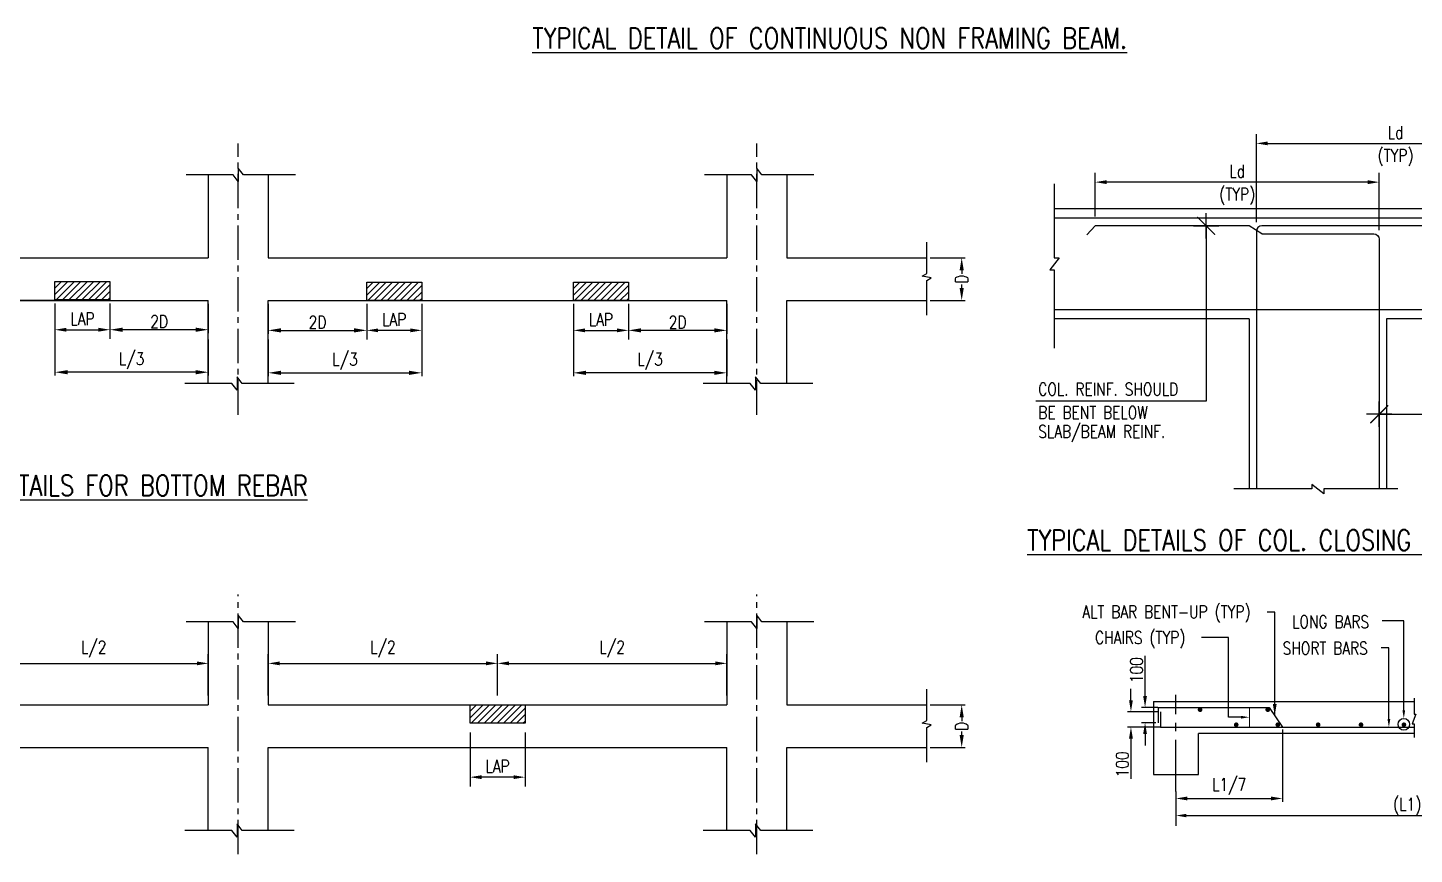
# Model space of a CAD drawing. Extents: x -69352 to 1013721, y -547461 to -186867.
# Drawn here: x 534876 to 565119, y -313401 to -295379 of the extents above; entities that cross this region are included whole.
import ezdxf
from ezdxf.enums import TextEntityAlignment as Align

# ---------------------------------------------------------------- set-up
doc = ezdxf.new("R2010")
doc.units = 0
doc.header["$LTSCALE"] = 500
doc.header["$MEASUREMENT"] = 0
doc.header["$PDMODE"] = 35
doc.header["$PDSIZE"] = -15
doc.linetypes.add('CENTER2', pattern=[1.125, 0.75, -0.125, 0.125, -0.125])
doc.layers.get('DEFPOINTS').update_dxf_attribs({"color": 4})
for name, color, linetype in [('BEAM', 4, 'Continuous'), ('BRAKE LINE', 8, 'Continuous'), ('CENTERLINE', 8, 'CENTER2'), ('col & circal', 8, 'CENTER2'), ('CUTOUT2', 9, 'Continuous'), ('DIM', 5, 'Continuous'), ('dimention', 7, 'Continuous'), ('hat', 8, 'Continuous'), ('other', 5, 'Continuous'), ('S-CONCRET LINE', 4, 'Continuous'), ('S-DIM-1', 5, 'Continuous'), ('S-REINFORCEMENT', 6, 'Continuous'), ('S-TEXT-1 @ 1', 4, 'Continuous'), ('S-TITLE', 6, 'Continuous'), ('TXT', 4, 'Continuous')]:
    doc.layers.add(name, color=color, linetype=linetype)
doc.layers.add('LINE', color=253, linetype='Continuous', lineweight=18)
doc.styles.add('ROMANS', font='simplex.shx', dxfattribs={"width": 0.8, "height": 275})
doc.dimstyles.new('Copy of INT2TIMES', dxfattribs={"dimtxt": 300, "dimasz": 275, "dimexe": 75, "dimexo": 75, "dimgap": 40, "dimtad": 1, "dimdec": 0, "dimlfac": 0.5, "dimrnd": 5, "dimzin": 0, "dimdsep": 46, "dimtxsty": 'ROMANS', "dimcen": -1, "dimclrd": 5, "dimclre": 5, "dimclrt": 4, "dimadec": 0, "dimazin": 0, "dimtfac": 1, "dimtdec": 0, "dimtix": 1, "dimtofl": 0, "dimtmove": 2, "dimatfit": 3, "dimfxl": 0, "dimtolj": 1, "dimtzin": 0, "dimarcsym": 0})
doc.dimstyles.new('Copy(2) of Standard', dxfattribs={"dimtxt": 300, "dimasz": 250, "dimexe": 75, "dimexo": 50, "dimgap": 50, "dimtad": 1, "dimdec": 0, "dimrnd": 5, "dimzin": 0, "dimdsep": 46, "dimtxsty": 'ROMANS', "dimcen": 0, "dimclrd": 5, "dimclre": 5, "dimclrt": 4, "dimadec": 0, "dimazin": 0, "dimtfac": 1, "dimtdec": 0, "dimtofl": 0, "dimtmove": 0, "dimatfit": 3, "dimfxl": 0, "dimtolj": 1, "dimtzin": 0, "dimarcsym": 0})
doc.dimstyles.new('dim100', dxfattribs={"dimtxt": 250, "dimasz": 250, "dimexe": 200, "dimexo": 200, "dimgap": 100, "dimtad": 1, "dimdec": 0, "dimzin": 0, "dimdsep": 46, "dimtxsty": 'ROMANS', "dimcen": 0, "dimclrd": 5, "dimclre": 5, "dimclrt": 4, "dimadec": 0, "dimazin": 0, "dimtfac": 1, "dimtdec": 0, "dimtix": 1, "dimtofl": 0, "dimtmove": 2, "dimatfit": 3, "dimfxl": 0, "dimtolj": 1, "dimtzin": 0, "dimlwd": -1, "dimlwe": -1, "dimarcsym": 0})
doc.dimstyles.new('dim25', dxfattribs={"dimtxt": 250, "dimasz": 250, "dimexe": 200, "dimexo": 200, "dimgap": 100, "dimtad": 1, "dimdec": 0, "dimlfac": 0.25, "dimzin": 0, "dimdsep": 46, "dimtxsty": 'ROMANS', "dimcen": 0, "dimclrd": 5, "dimclre": 5, "dimclrt": 4, "dimadec": 0, "dimazin": 0, "dimtfac": 1, "dimtdec": 0, "dimtix": 1, "dimtofl": 0, "dimtmove": 2, "dimatfit": 3, "dimfxl": 0, "dimtolj": 1, "dimtzin": 0, "dimlwd": -1, "dimlwe": -1, "dimarcsym": 0})
doc.dimstyles.new('INT$7', dxfattribs={"dimtxt": 9, "dimasz": 8, "dimexe": 8, "dimexo": 3, "dimgap": 2, "dimtad": 1, "dimdec": 0, "dimzin": 0, "dimdsep": 46, "dimtxsty": 'ROMANS', "dimblk": 'DIMTICK', "dimcen": -0.25, "dimclrd": 5, "dimclre": 5, "dimclrt": 4, "dimadec": 0, "dimazin": 0, "dimtfac": 1, "dimtdec": 0, "dimtix": 1, "dimtofl": 0, "dimtmove": 2, "dimatfit": 3, "dimldrblk": 'DIMTICK', "dimfxl": 0, "dimtolj": 1, "dimtzin": 0, "dimarcsym": 0})

# ---------------------------------------------------------------- blocks, each defined once
blk = doc.blocks.new('DIMTICK')
for p, q in [((-1, 0), (1, 0)), ((0, 1), (0, -1))]:
    blk.add_line(p, q)
at = {"color": 2, "const_width": 0.1}
blk.add_lwpolyline([(0.7071067811865461, 0.7071067811865461), (-0.7071067811865479, -0.7071067811865461)], dxfattribs=at)
blk = doc.blocks.new('*D121')
at = {"layer": 'DEFPOINTS', "color": 0, "ltscale": 2}
for p in [(554483.2909680677, -300393.7176071489), (555246.9577370647, -300393.7176071489), (554483.2909680677, -301327.353748085)]:
    blk.add_point(p, dxfattribs=at)
at = {"layer": 'DIM', "color": 5, "lineweight": -2, "ltscale": 2}
for p, q in [((554558.2909680677, -300393.7176071489), (555321.9577370647, -300393.7176071489)), ((555246.9577370647, -300668.7176071489), (555246.9577370647, -300747.2023442879)), ((555246.9577370647, -301052.353748085), (555246.9577370647, -300973.8690109545)), ((554558.2909680677, -301327.353748085), (555321.9577370647, -301327.353748085))]:
    blk.add_line(p, q, dxfattribs=at)
at = {"layer": 'DIM', "color": 5, "ltscale": 2}
for points in [[(555201.1244037313, -300668.7176071489), (555292.7910703981, -300668.7176071489), (555246.9577370647, -300393.7176071489)], [(555201.1244037313, -301052.353748085), (555292.7910703981, -301052.353748085), (555246.9577370647, -301327.353748085)]]:
    blk.add_solid(points, dxfattribs=at)
at = {"layer": 'DIM', "color": 4, "ltscale": 2, "insert": (555246.9577370647, -300860.5356776211), "char_height": 275, "attachment_point": 5, "rotation": 90, "style": 'ROMANS'}
blk.add_mtext('\\A1;{D}', dxfattribs=at)
blk = doc.blocks.new('*D122')
at = {"layer": 'DEFPOINTS', "color": 0, "ltscale": 2}
for p in [(547977.6823263399, -301327.353748085), (550123.3005910737, -301327.353748085), (547977.6823263399, -301977.318804116)]:
    blk.add_point(p, dxfattribs=at)
at = {"layer": 'DIM', "color": 5, "lineweight": -2, "ltscale": 2}
for p, q in [((547977.6823263399, -301402.353748085), (547977.6823263399, -302052.318804116)), ((550123.3005910737, -301402.353748085), (550123.3005910737, -302052.318804116)), ((549848.3005910737, -301977.318804116), (548252.6823263399, -301977.318804116))]:
    blk.add_line(p, q, dxfattribs=at)
at = {"layer": 'DIM', "color": 5, "ltscale": 2}
for points in [[(548252.6823263399, -301931.4854707827), (548252.6823263399, -302023.1521374493), (547977.6823263399, -301977.318804116)], [(549848.3005910737, -301931.4854707827), (549848.3005910737, -302023.1521374493), (550123.3005910737, -301977.318804116)]]:
    blk.add_solid(points, dxfattribs=at)
at = {"layer": 'DIM', "color": 4, "ltscale": 2, "insert": (549050.4914587068, -301799.818804116), "char_height": 275, "attachment_point": 5, "style": 'ROMANS'}
blk.add_mtext('\\A1;{2D}', dxfattribs=at)
blk = doc.blocks.new('*D123')
at = {"layer": 'DEFPOINTS', "color": 0}
for p in [(546777.682326338, -301327.353748085), (547977.6823263399, -301327.353748085), (547977.6823263399, -301977.318804116)]:
    blk.add_point(p, dxfattribs=at)
at = {"layer": 'S-DIM-1', "color": 5}
for p, q in [((546777.682326338, -301527.353748085), (546777.682326338, -302177.318804116)), ((547977.6823263399, -301527.353748085), (547977.6823263399, -302177.318804116)), ((547027.682326338, -301977.318804116), (547727.6823263399, -301977.318804116))]:
    blk.add_line(p, q, dxfattribs=at)
for points in [[(547027.682326338, -301935.6521374493), (547027.682326338, -302018.9854707827), (546777.682326338, -301977.318804116)], [(547727.6823263399, -301935.6521374493), (547727.6823263399, -302018.9854707827), (547977.6823263399, -301977.318804116)]]:
    blk.add_solid(points, dxfattribs=at)
at = {"layer": 'S-DIM-1', "color": 4, "insert": (547377.682326339, -301739.818804116), "char_height": 275, "attachment_point": 5, "style": 'ROMANS'}
blk.add_mtext('\\A1;LAP', dxfattribs=at)
blk = doc.blocks.new('*D124')
at = {"layer": 'DEFPOINTS', "color": 0, "ltscale": 2}
for p in [(546777.682326338, -301327.353748085), (550123.3005910737, -302101.9731651272), (546777.682326338, -302903.4488712642)]:
    blk.add_point(p, dxfattribs=at)
at = {"layer": 'DIM', "color": 5, "lineweight": -2, "ltscale": 2}
for p, q in [((546777.682326338, -301402.353748085), (546777.682326338, -302978.4488712642)), ((550123.3005910737, -302176.9731651272), (550123.3005910737, -302978.4488712642)), ((549848.3005910737, -302903.4488712642), (547052.682326338, -302903.4488712642))]:
    blk.add_line(p, q, dxfattribs=at)
at = {"layer": 'DIM', "color": 5, "ltscale": 2}
for points in [[(547052.682326338, -302857.6155379309), (547052.682326338, -302949.2822045975), (546777.682326338, -302903.4488712642)], [(549848.3005910737, -302857.6155379309), (549848.3005910737, -302949.2822045975), (550123.3005910737, -302903.4488712642)]]:
    blk.add_solid(points, dxfattribs=at)
at = {"layer": 'DIM', "color": 4, "ltscale": 2, "insert": (548450.4914587059, -302653.9250617404), "char_height": 275, "attachment_point": 5, "style": 'ROMANS'}
blk.add_mtext('\\A1;L/3', dxfattribs=at)
blk = doc.blocks.new('*D125')
at = {"layer": 'DEFPOINTS', "color": 0, "ltscale": 2}
for p in [(536668.9188558103, -301313.8004590776), (538814.5371205441, -301324.1862392353), (536668.9188558103, -301963.7655151087)]:
    blk.add_point(p, dxfattribs=at)
at = {"layer": 'DIM', "color": 5, "lineweight": -2, "ltscale": 2}
for p, q in [((536668.9188558103, -301388.8004590776), (536668.9188558103, -302038.7655151087)), ((538814.5371205441, -301399.1862392353), (538814.5371205441, -302038.7655151087)), ((538539.5371205441, -301963.7655151087), (536943.9188558103, -301963.7655151087))]:
    blk.add_line(p, q, dxfattribs=at)
at = {"layer": 'DIM', "color": 5, "ltscale": 2}
for points in [[(536943.9188558103, -301917.9321817753), (536943.9188558103, -302009.598848442), (536668.9188558103, -301963.7655151087)], [(538539.5371205441, -301917.9321817753), (538539.5371205441, -302009.598848442), (538814.5371205441, -301963.7655151087)]]:
    blk.add_solid(points, dxfattribs=at)
at = {"layer": 'DIM', "color": 4, "ltscale": 2, "insert": (537741.7279881772, -301786.2655151087), "char_height": 275, "attachment_point": 5, "style": 'ROMANS'}
blk.add_mtext('\\A1;{2D}', dxfattribs=at)
blk = doc.blocks.new('*D126')
at = {"layer": 'DEFPOINTS', "color": 0}
for p in [(535468.9188558094, -301313.8004590776), (536668.9188558103, -301313.8004590776), (536668.9188558103, -301963.7655151087)]:
    blk.add_point(p, dxfattribs=at)
at = {"layer": 'S-DIM-1', "color": 5}
for p, q in [((535468.9188558094, -301513.8004590776), (535468.9188558094, -302163.7655151087)), ((536668.9188558103, -301513.8004590776), (536668.9188558103, -302163.7655151087)), ((535718.9188558094, -301963.7655151087), (536418.9188558103, -301963.7655151087))]:
    blk.add_line(p, q, dxfattribs=at)
for points in [[(535718.9188558094, -301922.098848442), (535718.9188558094, -302005.4321817753), (535468.9188558094, -301963.7655151087)], [(536418.9188558103, -301922.098848442), (536418.9188558103, -302005.4321817753), (536668.9188558103, -301963.7655151087)]]:
    blk.add_solid(points, dxfattribs=at)
at = {"layer": 'S-DIM-1', "color": 4, "insert": (536068.9188558098, -301726.2655151087), "char_height": 275, "attachment_point": 5, "style": 'ROMANS'}
blk.add_mtext('\\A1;LAP', dxfattribs=at)
blk = doc.blocks.new('*D127')
at = {"layer": 'DEFPOINTS', "color": 0, "ltscale": 2}
for p in [(535468.9188558094, -301313.8004590776), (538814.5371205441, -302099.7559089324), (535468.9188558094, -302889.8955822569)]:
    blk.add_point(p, dxfattribs=at)
at = {"layer": 'DIM', "color": 5, "lineweight": -2, "ltscale": 2}
for p, q in [((535468.9188558094, -301388.8004590776), (535468.9188558094, -302964.8955822569)), ((538814.5371205441, -302174.7559089324), (538814.5371205441, -302964.8955822569)), ((538539.5371205441, -302889.8955822569), (535743.9188558094, -302889.8955822569))]:
    blk.add_line(p, q, dxfattribs=at)
at = {"layer": 'DIM', "color": 5, "ltscale": 2}
for points in [[(535743.9188558094, -302844.0622489236), (535743.9188558094, -302935.7289155902), (535468.9188558094, -302889.8955822569)], [(538539.5371205441, -302844.0622489236), (538539.5371205441, -302935.7289155902), (538814.5371205441, -302889.8955822569)]]:
    blk.add_solid(points, dxfattribs=at)
at = {"layer": 'DIM', "color": 4, "ltscale": 2, "insert": (537141.7279881767, -302640.3717727331), "char_height": 275, "attachment_point": 5, "style": 'ROMANS'}
blk.add_mtext('\\A1;L/3', dxfattribs=at)
blk = doc.blocks.new('*D137')
at = {"layer": 'DEFPOINTS', "color": 0, "ltscale": 2}
for p in [(540123.3005910756, -301327.353748085), (542268.9188558075, -301327.353748085), (542268.9188558075, -301977.318804116)]:
    blk.add_point(p, dxfattribs=at)
at = {"layer": 'DIM', "color": 5, "lineweight": -2, "ltscale": 2}
for p, q in [((540123.3005910756, -301402.353748085), (540123.3005910756, -302052.318804116)), ((542268.9188558075, -301402.353748085), (542268.9188558075, -302052.318804116)), ((540398.3005910756, -301977.318804116), (541993.9188558075, -301977.318804116))]:
    blk.add_line(p, q, dxfattribs=at)
at = {"layer": 'DIM', "color": 5, "ltscale": 2}
for points in [[(540398.3005910756, -301931.4854707827), (540398.3005910756, -302023.1521374493), (540123.3005910756, -301977.318804116)], [(541993.9188558075, -301931.4854707827), (541993.9188558075, -302023.1521374493), (542268.9188558075, -301977.318804116)]]:
    blk.add_solid(points, dxfattribs=at)
at = {"layer": 'DIM', "color": 4, "ltscale": 2, "insert": (541196.1097234415, -301799.818804116), "char_height": 275, "attachment_point": 5, "style": 'ROMANS'}
blk.add_mtext('\\A1;{2D}', dxfattribs=at)
blk = doc.blocks.new('*D138')
at = {"layer": 'DEFPOINTS', "color": 0}
for p in [(542268.9188558075, -301327.353748085), (543468.9188558084, -301327.353748085), (542268.9188558075, -301977.318804116)]:
    blk.add_point(p, dxfattribs=at)
at = {"layer": 'S-DIM-1', "color": 5}
for p, q in [((542268.9188558075, -301527.353748085), (542268.9188558075, -302177.318804116)), ((543468.9188558084, -301527.353748085), (543468.9188558084, -302177.318804116)), ((543218.9188558084, -301977.318804116), (542518.9188558075, -301977.318804116))]:
    blk.add_line(p, q, dxfattribs=at)
for points in [[(542518.9188558075, -301935.6521374493), (542518.9188558075, -302018.9854707827), (542268.9188558075, -301977.318804116)], [(543218.9188558084, -301935.6521374493), (543218.9188558084, -302018.9854707827), (543468.9188558084, -301977.318804116)]]:
    blk.add_solid(points, dxfattribs=at)
at = {"layer": 'S-DIM-1', "color": 4, "insert": (542868.918855808, -301739.818804116), "char_height": 275, "attachment_point": 5, "style": 'ROMANS'}
blk.add_mtext('\\A1;LAP', dxfattribs=at)
blk = doc.blocks.new('*D139')
at = {"layer": 'DEFPOINTS', "color": 0, "ltscale": 2}
for p in [(543468.9188558084, -301327.353748085), (540123.3005910756, -302101.9731651273), (543468.9188558084, -302903.4488712642)]:
    blk.add_point(p, dxfattribs=at)
at = {"layer": 'DIM', "color": 5, "lineweight": -2, "ltscale": 2}
for p, q in [((543468.9188558084, -301402.353748085), (543468.9188558084, -302978.4488712642)), ((540123.3005910756, -302176.9731651273), (540123.3005910756, -302978.4488712642)), ((540398.3005910756, -302903.4488712642), (543193.9188558084, -302903.4488712642))]:
    blk.add_line(p, q, dxfattribs=at)
at = {"layer": 'DIM', "color": 5, "ltscale": 2}
for points in [[(540398.3005910756, -302857.6155379309), (540398.3005910756, -302949.2822045975), (540123.3005910756, -302903.4488712642)], [(543193.9188558084, -302857.6155379309), (543193.9188558084, -302949.2822045975), (543468.9188558084, -302903.4488712642)]]:
    blk.add_solid(points, dxfattribs=at)
at = {"layer": 'DIM', "color": 4, "ltscale": 2, "insert": (541796.109723442, -302653.9250617404), "char_height": 275, "attachment_point": 5, "style": 'ROMANS'}
blk.add_mtext('\\A1;L/3', dxfattribs=at)
blk = doc.blocks.new('*D141')
at = {"layer": 'DEFPOINTS', "color": 0, "ltscale": 2}
for p in [(554483.2909680668, -310141.6511705411), (555246.9577370638, -310141.6511705411), (554483.2909680668, -311075.2873114762)]:
    blk.add_point(p, dxfattribs=at)
at = {"layer": 'DIM', "color": 5, "lineweight": -2, "ltscale": 2}
for p, q in [((554558.2909680668, -310141.6511705411), (555321.9577370638, -310141.6511705411)), ((555246.9577370638, -310416.6511705411), (555246.9577370638, -310495.1359076786)), ((555246.9577370638, -310800.2873114762), (555246.9577370638, -310721.8025743453)), ((554558.2909680668, -311075.2873114762), (555321.9577370638, -311075.2873114762))]:
    blk.add_line(p, q, dxfattribs=at)
at = {"layer": 'DIM', "color": 5, "ltscale": 2}
for points in [[(555201.1244037304, -310416.6511705411), (555292.7910703971, -310416.6511705411), (555246.9577370638, -310141.6511705411)], [(555201.1244037304, -310800.2873114762), (555292.7910703971, -310800.2873114762), (555246.9577370638, -311075.2873114762)]]:
    blk.add_solid(points, dxfattribs=at)
at = {"layer": 'DIM', "color": 4, "ltscale": 2, "insert": (555246.9577370647, -310608.4692410119), "char_height": 275, "attachment_point": 5, "rotation": 90, "style": 'ROMANS'}
blk.add_mtext('\\A1;{D}', dxfattribs=at)
blk = doc.blocks.new('*D146')
at = {"layer": 'DEFPOINTS', "color": 0}
for p in [(538814.5371205441, -309238.3729646509), (533814.5371205441, -310141.6511705411), (538814.5371205441, -310141.6511705411)]:
    blk.add_point(p, dxfattribs=at)
at = {"layer": 'S-DIM-1', "color": 5}
for p, q in [((533814.5371205441, -309941.6511705411), (533814.5371205441, -309038.3729646509)), ((538814.5371205441, -309941.6511705411), (538814.5371205441, -309038.3729646509)), ((534064.5371205441, -309238.3729646509), (538564.5371205441, -309238.3729646509))]:
    blk.add_line(p, q, dxfattribs=at)
for points in [[(534064.5371205441, -309196.7062979842), (534064.5371205441, -309280.0396313175), (533814.5371205441, -309238.3729646509)], [(538564.5371205441, -309196.7062979842), (538564.5371205441, -309280.0396313175), (538814.5371205441, -309238.3729646509)]]:
    blk.add_solid(points, dxfattribs=at)
at = {"layer": 'S-DIM-1', "color": 4, "insert": (536314.5371205441, -308928.8491551271), "char_height": 275, "attachment_point": 5, "style": 'ROMANS'}
blk.add_mtext('\\A1;L/2', dxfattribs=at)
blk = doc.blocks.new('*D147')
at = {"layer": 'DEFPOINTS', "color": 0}
for p in [(545123.3005910756, -309238.3729646509), (540123.3005910756, -310141.6511705411), (545123.3005910756, -310141.6511705411)]:
    blk.add_point(p, dxfattribs=at)
at = {"layer": 'S-DIM-1', "color": 5}
for p, q in [((540123.3005910756, -309941.6511705411), (540123.3005910756, -309038.3729646509)), ((545123.3005910756, -309941.6511705411), (545123.3005910756, -309038.3729646509)), ((540373.3005910756, -309238.3729646509), (544873.3005910756, -309238.3729646509))]:
    blk.add_line(p, q, dxfattribs=at)
for points in [[(540373.3005910756, -309196.7062979842), (540373.3005910756, -309280.0396313175), (540123.3005910756, -309238.3729646509)], [(544873.3005910756, -309196.7062979842), (544873.3005910756, -309280.0396313175), (545123.3005910756, -309238.3729646509)]]:
    blk.add_solid(points, dxfattribs=at)
at = {"layer": 'S-DIM-1', "color": 4, "insert": (542623.3005910756, -308928.8491551271), "char_height": 275, "attachment_point": 5, "style": 'ROMANS'}
blk.add_mtext('\\A1;L/2', dxfattribs=at)
blk = doc.blocks.new('*D148')
at = {"layer": 'DEFPOINTS', "color": 0}
for p in [(550123.3005910756, -309238.3729646509), (545123.3005910756, -310141.6511705411), (550123.3005910756, -310141.6511705411)]:
    blk.add_point(p, dxfattribs=at)
at = {"layer": 'S-DIM-1', "color": 5}
for p, q in [((545123.3005910756, -309941.6511705411), (545123.3005910756, -309038.3729646509)), ((550123.3005910756, -309941.6511705411), (550123.3005910756, -309038.3729646509)), ((545373.3005910756, -309238.3729646509), (549873.3005910756, -309238.3729646509))]:
    blk.add_line(p, q, dxfattribs=at)
for points in [[(545373.3005910756, -309196.7062979842), (545373.3005910756, -309280.0396313175), (545123.3005910756, -309238.3729646509)], [(549873.3005910756, -309196.7062979842), (549873.3005910756, -309280.0396313175), (550123.3005910756, -309238.3729646509)]]:
    blk.add_solid(points, dxfattribs=at)
at = {"layer": 'S-DIM-1', "color": 4, "insert": (547623.3005910756, -308928.8491551271), "char_height": 275, "attachment_point": 5, "style": 'ROMANS'}
blk.add_mtext('\\A1;L/2', dxfattribs=at)
blk = doc.blocks.new('*D155')
at = {"layer": 'DEFPOINTS', "color": 0}
for p in [(544523.3005910742, -310542.7616894869), (545723.3005910742, -310542.7616894869), (544523.3005910742, -311720)]:
    blk.add_point(p, dxfattribs=at)
at = {"layer": 'S-DIM-1', "color": 5}
for p, q in [((544523.3005910742, -310742.7616894869), (544523.3005910742, -311920)), ((545723.3005910742, -310742.7616894869), (545723.3005910742, -311920)), ((545473.3005910742, -311720), (544773.3005910742, -311720))]:
    blk.add_line(p, q, dxfattribs=at)
for points in [[(544773.3005910742, -311678.3333333333), (544773.3005910742, -311761.6666666667), (544523.3005910742, -311720)], [(545473.3005910742, -311761.6666666667), (545473.3005910742, -311678.3333333333), (545723.3005910742, -311720)]]:
    blk.add_solid(points, dxfattribs=at)
at = {"layer": 'S-DIM-1', "color": 4, "insert": (545123.3005910742, -311482.5), "char_height": 275, "attachment_point": 5, "style": 'ROMANS'}
blk.add_mtext('\\A1;LAP', dxfattribs=at)
blk = doc.blocks.new('*D158')
at = {"layer": 'DEFPOINTS', "color": 0}
for p in [(558156.8989836535, -298745.6876405771), (558156.8989836535, -299697.6728753331), (564354.5248721967, -299990.250940864)]:
    blk.add_point(p, dxfattribs=at)
at = {"layer": 'DIM', "color": 5}
for p, q in [((558156.8989836535, -299497.6728753331), (558156.8989836535, -298545.6876405771)), ((564104.5248721967, -298745.6876405771), (558406.8989836535, -298745.6876405771)), ((564354.5248721967, -299790.250940864), (564354.5248721967, -298545.6876405771))]:
    blk.add_line(p, q, dxfattribs=at)
for points in [[(558406.8989836535, -298704.0209739104), (558406.8989836535, -298787.3543072438), (558156.8989836535, -298745.6876405771)], [(564104.5248721967, -298787.3543072438), (564104.5248721967, -298704.0209739104), (564354.5248721967, -298745.6876405771)]]:
    blk.add_solid(points, dxfattribs=at)
at = {"layer": 'DIM', "color": 4, "char_height": 275, "attachment_point": 5, "style": 'ROMANS'}
for s, insert in [('\\A1;Ld', (561255.7119279251, -298508.1876405771)), ('(TYP)', (561255.7119279251, -299055.2114501009))]:
    blk.add_mtext(s, dxfattribs=dict(at, insert=insert))
blk = doc.blocks.new('*D159')
at = {"layer": 'DEFPOINTS', "color": 0}
for p in [(567743.6191366062, -297900.1876405771), (567743.6191366062, -299697.6728753331), (561674.5248721967, -299817.6728753331)]:
    blk.add_point(p, dxfattribs=at)
at = {"layer": 'DIM', "color": 5}
for p, q in [((561674.5248721967, -299617.6728753331), (561674.5248721967, -297700.1876405771)), ((567743.6191366062, -299497.6728753331), (567743.6191366062, -297700.1876405771)), ((561924.5248721967, -297900.1876405771), (567493.6191366062, -297900.1876405771))]:
    blk.add_line(p, q, dxfattribs=at)
for points in [[(561924.5248721967, -297858.5209739104), (561924.5248721967, -297941.8543072438), (561674.5248721967, -297900.1876405771)], [(567493.6191366062, -297941.8543072438), (567493.6191366062, -297858.5209739104), (567743.6191366062, -297900.1876405771)]]:
    blk.add_solid(points, dxfattribs=at)
at = {"layer": 'DIM', "color": 4, "char_height": 275, "attachment_point": 5, "style": 'ROMANS'}
for s, insert in [('\\A1;Ld', (564709.0720044015, -297662.6876405771)), ('(TYP)', (564709.0720044015, -298209.7114501009))]:
    blk.add_mtext(s, dxfattribs=dict(at, insert=insert))
blk = doc.blocks.new('*D448')
at = {"layer": 'DEFPOINTS', "color": 0}
for p in [(562245.8404821149, -310628.7158466884), (559918.661872055, -312028.3360959514), (562245.8404821149, -312184.4132481836)]:
    blk.add_point(p, dxfattribs=at)
at = {"layer": 'DIM', "color": 5, "lineweight": -2}
for p, q in [((562245.8404821149, -310678.7158466884), (562245.8404821149, -312259.4132481836)), ((559918.661872055, -312078.3360959514), (559918.661872055, -312259.4132481836)), ((560168.661872055, -312184.4132481836), (561995.8404821149, -312184.4132481836))]:
    blk.add_line(p, q, dxfattribs=at)
at = {"layer": 'DIM', "color": 5}
for points in [[(560168.661872055, -312142.7465815169), (560168.661872055, -312226.0799148503), (559918.661872055, -312184.4132481836)], [(561995.8404821149, -312226.0799148503), (561995.8404821149, -312142.7465815169), (562245.8404821149, -312184.4132481836)]]:
    blk.add_solid(points, dxfattribs=at)
at = {"layer": 'DIM', "color": 4, "insert": (561082.251177085, -311924.8894386598), "char_height": 275, "attachment_point": 5, "style": 'ROMANS'}
blk.add_mtext('\\A1;{L1/7}', dxfattribs=at)
blk = doc.blocks.new('*D450')
at = {"layer": 'DEFPOINTS', "color": 0}
for p in [(559246.6977878964, -310197.3068498582), (559574.0789960535, -310197.3068498582), (559529.0143209655, -310532.1974372868)]:
    blk.add_point(p, dxfattribs=at)
at = {"layer": 'TXT', "color": 5, "linetype": 'ByBlock', "lineweight": -2}
for p, q in [((559246.6977878964, -309947.3068498582), (559246.6977878964, -309073.4973260487)), ((559524.0789960535, -310197.3068498582), (559171.6977878964, -310197.3068498582)), ((559479.0143209655, -310532.1974372868), (559171.6977878964, -310532.1974372868)), ((559246.6977878964, -310782.1974372868), (559246.6977878964, -311032.1974372868))]:
    blk.add_line(p, q, dxfattribs=at)
at = {"layer": 'TXT', "color": 5}
for points in [[(559205.0311212298, -309947.3068498582), (559288.364454563, -309947.3068498582), (559246.6977878964, -310197.3068498582)], [(559288.364454563, -310782.1974372868), (559205.0311212298, -310782.1974372868), (559246.6977878964, -310532.1974372868)]]:
    blk.add_solid(points, dxfattribs=at)
at = {"layer": 'TXT', "color": 4, "insert": (559059.1977878964, -309385.4020879535), "char_height": 275, "attachment_point": 5, "rotation": 90, "style": 'ROMANS'}
blk.add_mtext('\\A1;100', dxfattribs=at)
blk = doc.blocks.new('*D451')
at = {"layer": 'DEFPOINTS', "color": 0}
for p in [(559581.3018633673, -310293.8200978785), (558938.8165797383, -310628.7106853066), (559626.3665384544, -310628.7106853066)]:
    blk.add_point(p, dxfattribs=at)
at = {"layer": 'DIM', "color": 5, "lineweight": -2}
for p, q in [((558938.8165797383, -310043.8200978785), (558938.8165797383, -309793.8200978785)), ((559531.3018633673, -310293.8200978785), (558863.8165797383, -310293.8200978785)), ((559576.3665384544, -310628.7106853066), (558863.8165797383, -310628.7106853066)), ((558938.8165797383, -310878.7106853066), (558938.8165797383, -311752.5202091161))]:
    blk.add_line(p, q, dxfattribs=at)
at = {"layer": 'DIM', "color": 5}
for points in [[(558897.1499130717, -310043.8200978785), (558980.4832464049, -310043.8200978785), (558938.8165797383, -310293.8200978785)], [(558980.4832464049, -310878.7106853066), (558897.1499130717, -310878.7106853066), (558938.8165797383, -310628.7106853066)]]:
    blk.add_solid(points, dxfattribs=at)
at = {"layer": 'DIM', "color": 4, "insert": (558751.3165797383, -311440.6154472114), "char_height": 275, "attachment_point": 5, "rotation": 90, "style": 'ROMANS'}
blk.add_mtext('\\A1;100', dxfattribs=at)

msp = doc.modelspace()

# ---------------------------------------------------------------- hatches: boundary and pattern name
at = {"layer": 'BEAM'}
h = msp.add_hatch(dxfattribs=at)
h.set_pattern_fill('ANSI31', color=253, scale=800, style=0)
h.set_pattern_definition([(45, (-5116287.619563987, 1966219.184631665), (-70.71067811865474, 70.71067811865474), [])])
h.paths.add_polyline_path([(535468.9188558094, -300912.6899401318), (535468.9188558094, -301313.8004590776), (536668.9188558103, -301313.8004590776), (536668.9188558103, -300912.6899401318)])
h = msp.add_hatch(dxfattribs=at)
h.set_pattern_fill('ANSI31', color=253, scale=800, style=0)
h.set_pattern_definition([(45, (-5109487.619563987, 1966205.631342657), (-70.71067811865474, 70.71067811865474), [])])
h.paths.add_polyline_path([(542268.9188558075, -300926.2432291391), (542268.9188558075, -301327.353748085), (543468.9188558084, -301327.353748085), (543468.9188558084, -300926.2432291391)])
h = msp.add_hatch(dxfattribs=at)
h.set_pattern_fill('ANSI31', color=253, scale=800, style=0)
h.set_pattern_definition([(45, (-5104978.856093457, 1966205.631342657), (-70.71067811865474, 70.71067811865474), [])])
h.paths.add_polyline_path([(546777.682326338, -300926.2432291391), (546777.682326338, -301327.353748085), (547977.6823263399, -301327.353748085), (547977.6823263399, -300926.2432291391)])
h = msp.add_hatch(dxfattribs=at)
h.set_pattern_fill('ANSI31', color=253, scale=800, style=0)
h.set_pattern_definition([(45, (-5107233.237828722, 1956990.223401255), (-70.71067811865474, 70.71067811865474), [])])
h.paths.add_polyline_path([(544523.3005910742, -310141.6511705411), (544523.3005910742, -310542.7616894869), (545723.3005910742, -310542.761689486), (545723.3005910742, -310141.6511705411)])

# ---------------------------------------------------------------- linework, layer by layer
at = {"layer": 'BEAM', "elevation": -1.160085e-10}
for points in [[(535468.9188558094, -300912.6899401318), (536668.9188558103, -300912.6899401318), (536668.9188558103, -301313.8004590776), (535468.9188558094, -301313.8004590776)], [(542268.9188558075, -300926.2432291391), (543468.9188558084, -300926.2432291391), (543468.9188558084, -301327.353748085), (542268.9188558075, -301327.353748085)], [(546777.682326338, -300926.2432291391), (547977.6823263399, -300926.2432291391), (547977.6823263399, -301327.353748085), (546777.682326338, -301327.353748085)], [(544523.3005910742, -310141.6511705411), (545723.3005910742, -310141.6511705411), (545723.3005910742, -310542.7616894869), (544523.3005910742, -310542.7616894869)]]:
    msp.add_lwpolyline(points, close=True, dxfattribs=at)
at = {"layer": 'BRAKE LINE', "ltscale": 2, "elevation": -1.160085e-10}
for points in [[(557267.0767933567, -298780.8553097821), (557267.0767933567, -300396.8616153114), (557373.4358293562, -300396.8616153114), (557168.8991302763, -300658.9493116932), (557267.0767933567, -300658.9493116932), (557267.0767933567, -302362.257278421)], [(564761.575025916, -305433.844327243), (563145.5687203872, -305433.844327243), (563145.5687203872, -305540.203363244), (562883.4810240063, -305335.666664165), (562883.4810240063, -305433.844327243), (561180.1730572776, -305433.844327243)]]:
    msp.add_lwpolyline(points, dxfattribs=at)
at = {"layer": 'CENTERLINE', "ltscale": 3}
msp.add_line((559918.661872055, -312032.0533487885), (559918.661872055, -309927.3298666896), dxfattribs=at)
at = {"layer": 'col & circal', "linetype": 'CENTER2', "ltscale": 2}
for p, q in [((539468.9188558103, -303816), (539468.9188558103, -297902.8644161527)), ((550777.6823263399, -303816), (550777.6823263399, -297902.8644161527)), ((539468.9188558103, -313400.8187654586), (539468.9188558103, -307736.6944783401)), ((550777.682326339, -313400.8187654586), (550777.682326339, -307736.6944783401))]:
    msp.add_line(p, q, dxfattribs=at)
at = {"layer": 'CUTOUT2', "linetype": 'Continuous', "elevation": -1.160085e-10}
for points in [[(540715.9379890261, -298587.8222490707), (539581.4035845164, -298587.7984012826), (539468.9188558084, -298442.1996717169), (539468.9188558084, -298732.122719021), (539353.5839021539, -298587.7984012826), (538328.9963843997, -298587.8314034059)], [(552024.7014595566, -298587.8222490707), (550890.167055046, -298587.7984012826), (550777.6823263362, -298442.1996717169), (550777.6823263362, -298732.122719021), (550662.3473726825, -298587.7984012826), (549637.7598549293, -298587.8314034059)], [(554483.2860702348, -301643.4828376491), (554483.3019687615, -300887.1265679761), (554580.367788471, -300831.0798513158), (554387.085756935, -300793.1936463579), (554483.3019687615, -300735.2467797343), (554483.2799673451, -300052.188434565)], [(540689.1849662929, -303133.9175065919), (539554.6505617851, -303133.8936588042), (539442.1658330762, -302988.294929238), (539442.1658330762, -303278.2179765417), (539326.8308794217, -303133.8936588042), (538302.2433616675, -303133.9266609261)], [(551997.9484368216, -303133.9175065919), (550863.414032311, -303133.8936588042), (550750.929303604, -302988.294929238), (550750.929303604, -303278.2179765417), (550635.5943499503, -303133.8936588042), (549611.0068321961, -303133.9266609261)], [(540715.9379890261, -308335.755812462), (539581.4035845164, -308335.7319646743), (539468.9188558084, -308190.1332351076), (539468.9188558084, -308480.0562824118), (539353.5839021539, -308335.7319646743), (538328.9963843997, -308335.7649667971)], [(552024.7014595538, -308335.755812462), (550890.1670550441, -308335.7319646743), (550777.6823263362, -308190.1332351076), (550777.6823263362, -308480.0562824118), (550662.3473726816, -308335.7319646743), (549637.7598549274, -308335.7649667971)], [(554483.2860702339, -311391.4164010398), (554483.3019687606, -310635.0601313668), (554580.3677884701, -310579.013414707), (554387.085756934, -310541.1272097491), (554483.3019687606, -310483.180343125), (554483.2799673441, -309800.1219979562)], [(540689.1849662929, -312881.8510699826), (539554.6505617851, -312881.827222195), (539442.1658330762, -312736.2284926292), (539442.1658330762, -313026.1515399329), (539326.8308794217, -312881.827222195), (538302.2433616675, -312881.8602243178)], [(551997.9484368216, -312881.8510699826), (550863.414032311, -312881.827222195), (550750.929303604, -312736.2284926292), (550750.929303604, -313026.1515399329), (550635.5943499485, -312881.827222195), (549611.0068321961, -312881.8602243178)]]:
    msp.add_lwpolyline(points, dxfattribs=at)
at = {"layer": 'DEFPOINTS', "color": 0, "linetype": 'ByBlock'}
msp.add_point((561314.5248721967, -299687.9054635013), dxfattribs=at)
at = {"layer": 'DIM', "color": 5}
for p, q in [((564890.5186914938, -308307.4139016242), (564420.3488378382, -308307.4139016242)), ((561068.0139024226, -308673.4900718494), (560474.9108710919, -308673.4900718494)), ((564565.139463972, -308900.0508768106), (564397.5812515026, -308900.0508768106)), ((561341.5153040836, -310413.0054149082), (561068.0139024226, -310413.0054149082))]:
    msp.add_line(p, q, dxfattribs=at)
at = {"layer": 'DIM'}
for p, q in [((564890.5186914938, -310261.0816178023), (564890.5186914938, -308307.4139016242)), ((561068.0139024226, -310413.0054149082), (561068.0139024226, -308673.4900718494)), ((564565.139463972, -310448.4483675355), (564565.139463972, -308900.0508768106)), ((560144.5895574425, -312556.9699812345), (569328.7465111135, -312556.9699812345))]:
    msp.add_line(p, q, dxfattribs=at)
at = {"layer": 'DIM', "color": 8}
msp.add_lwpolyline([(565112.7948541656, -309995.7055653515), (565112.7948541656, -310348.7933735032), (565153.4651744614, -310348.7933735032), (565073.7732801611, -310554.4817651924), (565112.7948541656, -310554.4817651924), (565112.7948541656, -310851.7055653505)], dxfattribs=at)
at = {"layer": 'dimention', "color": 5, "linetype": 'ByBlock'}
msp.add_line((559918.661872055, -312032.0533487885), (559918.661872055, -312782.8857998927), dxfattribs=at)
at = {"layer": 'dimention', "color": 5}
for points in [[(564860.4721338475, -310261.0816178023), (564920.5533824122, -310261.0816178023), (564890.5186914938, -310441.3401969084)], [(564535.0958730072, -310450.9346779004), (564595.1860216182, -310450.9346779004), (564565.139463972, -310631.2021570533)]]:
    msp.add_solid(points, dxfattribs=at)
at = {"layer": 'dimention', "color": 5, "linetype": 'ByBlock'}
msp.add_solid([(560144.5895574425, -312519.3079502982), (560144.5895574425, -312594.6171787604), (559918.661872055, -312556.9699812345)], dxfattribs=at)
at = {"layer": 'hat'}
msp.add_circle((564890.5186914938, -310567.7772269584), 126.4313196948712, dxfattribs=at)
at = {"layer": 'LINE'}
msp.add_line((561521.7738831887, -310197.3068498582), (561521.7738831887, -310628.7158466884), dxfattribs=at)
at = {"layer": 'other'}
msp.add_solid([(561341.5153040836, -310382.9736906737), (561341.5153040836, -310443.0519725563), (561521.7738831887, -310413.0054149082)], dxfattribs=at)
at = {"layer": 'S-CONCRET LINE', "color": 130}
for p, q in [((538814.5371205441, -298587.161195369), (538814.5371205441, -300393.7176071489)), ((540123.3005910756, -298587.161195369), (540123.3005910756, -300393.7176071489)), ((550123.3005910737, -298587.161195369), (550123.3005910737, -300393.7176071489)), ((551432.0640616042, -298587.161195369), (551432.0640616042, -300393.7176071489)), ((528814.5371205441, -300393.7176071489), (538814.5371205441, -300393.7176071489)), ((528814.5371205441, -300393.7176071489), (538814.5371205441, -300393.7176071489)), ((540123.3005910756, -300393.7176071489), (550123.3005910737, -300393.7176071489)), ((551432.0640616042, -300393.7176071489), (554483.2909680677, -300393.7176071489)), ((528814.5371205441, -301327.353748085), (535742.4266659094, -301313.8004590776)), ((528814.5371205441, -301327.353748085), (538814.5371205441, -301327.353748085)), ((538814.5371205441, -303133.9101598649), (538814.5371205441, -301327.353748085)), ((540123.3005910756, -303133.9101598649), (540123.3005910756, -301327.353748085)), ((540123.3005910756, -301327.353748085), (550123.3005910737, -301327.353748085)), ((550123.3005910737, -303133.9101598649), (550123.3005910737, -301327.353748085)), ((551432.0640616042, -301327.353748085), (554483.2909680677, -301327.353748085)), ((551432.0640616042, -303133.9101598649), (551432.0640616042, -301327.353748085)), ((538814.5371205441, -308335.0947587602), (538814.5371205441, -310141.6511705411)), ((540123.3005910756, -308335.0947587602), (540123.3005910756, -310141.6511705411)), ((550123.3005910728, -308335.0947587602), (550123.3005910728, -310141.6511705411)), ((551432.0640616042, -308335.0947587602), (551432.0640616042, -310141.6511705411)), ((528814.5371205441, -310141.6511705411), (538814.5371205441, -310141.6511705411)), ((528814.5371205441, -310141.6511705411), (538814.5371205441, -310141.6511705411)), ((540123.3005910756, -310141.6511705411), (550123.3005910728, -310141.6511705411)), ((551432.0640616042, -310141.6511705411), (554483.2909680668, -310141.6511705411)), ((559427.4059945574, -310069.0067433668), (565112.7948541656, -310069.0067433677)), ((559427.4059945574, -310069.0067433668), (559427.4059945574, -311658.6500171655)), ((560409.9088495072, -311658.6500171655), (560409.9088495072, -310770.3215229925)), ((565112.7948541656, -310770.3215229925), (560409.9088495072, -310770.3215229925)), ((528814.5371205441, -311075.2873114762), (538814.5371205441, -311075.2873114762)), ((538814.5371205441, -312881.8437232561), (538814.5371205441, -311075.2873114762)), ((540123.3005910756, -312881.8437232561), (540123.3005910756, -311075.2873114762)), ((540123.3005910756, -311075.2873114762), (550123.3005910728, -311075.2873114762)), ((550123.3005910728, -312881.8437232561), (550123.3005910728, -311075.2873114762)), ((551432.0640616042, -311075.2873114762), (554483.2909680668, -311075.2873114762)), ((551432.0640616042, -312881.8437232561), (551432.0640616042, -311075.2873114762)), ((559427.4059945574, -311658.6500171655), (560409.9088495072, -311658.6500171655))]:
    msp.add_line(p, q, dxfattribs=at)
at = {"layer": 'S-CONCRET LINE', "color": 130, "linetype": 'Continuous'}
for p, q in [((568938.7433997159, -299327.9054635013), (557271.1674798167, -299327.9054635013)), ((561514.5248721977, -301727.9054635023), (557271.1674798167, -301727.9054635023)), ((561514.5248721977, -301727.9054635023), (561514.5248721977, -305433.844327243)), ((564514.5248721967, -301727.9054635023), (564514.5248721967, -305433.844327243)), ((568938.7433997159, -301727.9054635023), (564514.5248721967, -301727.9054635023))]:
    msp.add_line(p, q, dxfattribs=at)
at = {"layer": 'S-REINFORCEMENT', "linetype": 'Continuous'}
for p, q in [((568938.7433997159, -299527.9054635023), (557271.1674798167, -299527.9054635023)), ((558156.8989836535, -299697.6728753331), (557977.9377534509, -299895.4848110299)), ((561514.5248721977, -299697.6728753331), (558156.8989836535, -299697.6728753331)), ((561791.0627240472, -299870.250940864), (561514.5248721977, -299697.6728753331)), ((568938.7433997159, -301527.9054635013), (557271.1674798167, -301527.9054635013))]:
    msp.add_line(p, q, dxfattribs=at)
at = {"layer": 'S-REINFORCEMENT'}
for p, q in [((559529.0143209655, -310197.3068498582), (561955.1360565434, -310197.3068498582)), ((559529.0143209655, -310197.3068498582), (559529.0143209655, -310532.1974372868)), ((561955.1360565434, -310197.3068498582), (562245.8404821149, -310628.7158466884)), ((559581.3018633673, -310293.8200978785), (559581.3018633673, -310628.7158466884)), ((559581.3018633673, -310628.7158466884), (565112.7948541656, -310628.7158466884))]:
    msp.add_line(p, q, dxfattribs=at)
at = {"layer": 'S-REINFORCEMENT', "linetype": 'Continuous', "elevation": -1.160085e-10}
for points in [[(567743.6191366062, -299697.6728753331), (561794.5248721967, -299697.6728753331, 0.4142135623730951), (561674.5248721967, -299817.6728753331), (561674.5248721967, -305433.844327243)], [(561791.0627240472, -299870.250940864), (564234.5248721967, -299870.250940864, -0.4142135623730895), (564354.5248721967, -299990.250940864), (564354.5248721967, -305433.844327243)]]:
    msp.add_lwpolyline(points, format="xyb", dxfattribs=at)
at = {"layer": 'S-REINFORCEMENT', "const_width": 50.69775947395322}
for points in [[(560421.8378787633, -310248.1221490217, 1), (560472.5295780624, -310248.1221490217, 1)], [(561897.6822844675, -310248.2161607571, 1), (561948.3739837684, -310248.2161607571, 1)], [(561209.3258771846, -310576.8347384684, 1), (561260.0175764846, -310576.8347384684, 1)], [(562167.3138059181, -310576.8347384684, -1), (562116.6102398884, -310576.8347384684, -1)], [(563047.3575875513, -310576.8347384684, -1), (562996.6540215198, -310576.8347384684, -1)], [(563982.6338280473, -310576.8347384684, -1), (563931.9302620186, -310576.8347384684, -1)], [(564917.9100685423, -310576.8347384684, -1), (564867.2065025145, -310576.8347384684, -1)]]:
    msp.add_lwpolyline(points, format="xyb", close=True, dxfattribs=at)

# ---------------------------------------------------------------- texts
at = {"layer": 'S-TEXT-1 @ 1', "style": 'ROMANS', "width": 0.8}
for s, p in [('COL. REINF. SHOULD', (556916.746863231, -303399.450439157)), ('BE BENT BELOW ', (556916.746863231, -303907.3438308151)), ('SLAB/BEAM REINF.', (556916.746863231, -304321.3468310782))]:
    msp.add_text(s, height=275, dxfattribs=at).set_placement(p)
at = {"layer": 'S-TEXT-1 @ 1', "linetype": 'ByBlock', "style": 'ROMANS', "width": 0.8}
for s, p in [('ALT BAR BENT-UP (TYP)', (559711.7233248843, -308134.3864982933)), (' (L1)', (564889.0234836495, -312328.3768428233))]:
    msp.add_text(s, height=275, dxfattribs=at).set_placement(p, align=Align.MIDDLE)
for s, p in [('LONG BARS', (562453.978088833, -308331.1462144185)), ('CHAIRS (TYP)', (558155.0047447119, -308677.2602043454)), ('SHORT BARS', (562247.4941776969, -308908.4235995542))]:
    msp.add_text(s, height=275, dxfattribs=at).set_placement(p, align=Align.MIDDLE_LEFT)
at = {"layer": 'S-TITLE', "style": 'ROMANS', "width": 0.8}
for s, p in [('%%UTYPICAL DETAIL OF CONTINUOUS NON FRAMING BEAM.', (552369.448998654, -295603.7020557385)), ('%%UTYPICAL LAPPING DETAILS FOR BOTTOM REBAR', (535363.1821024462, -305359.642570985)), ('%%UTYPICAL DETAILS OF COL. CLOSING AT TERRACE LVL.', (563014.5248721967, -306551.8614938149))]:
    msp.add_text(s, height=450, dxfattribs=at).set_placement(p, align=Align.MIDDLE_CENTER)

# ---------------------------------------------------------------- dimensions: what is measured, and where the dimension line sits
at = {"layer": 'DIM'}
for base, p1, p2, picture, middle in [((567743.6191366062, -297900.1876405771), (561674.5248721967, -299817.6728753331), (567743.6191366062, -299697.6728753331), '*D159', (564709.0720044015, -297900.1876405771)), ((558156.8989836535, -298745.6876405771), (564354.5248721967, -299990.250940864), (558156.8989836535, -299697.6728753331), '*D158', (561255.7119279251, -298745.6876405771))]:
    dim = msp.add_linear_dim(base=base, p1=p1, p2=p2, text='Ld\\X(TYP)', dimstyle='dim25', dxfattribs=at)
    dim.commit()
    dim.dimension.update_dxf_attribs({"geometry": picture, "text_midpoint": middle})
at = {"layer": 'DIM', "ltscale": 2}
for base, p1, p2, picture, middle in [((555246.9577370647, -300393.7176071489), (554483.2909680677, -301327.353748085), (554483.2909680677, -300393.7176071489), '*D121', (555246.9577370647, -300860.5356776211)), ((555246.9577370638, -310141.6511705411), (554483.2909680668, -311075.2873114762), (554483.2909680668, -310141.6511705411), '*D141', (555246.9577370647, -310608.4692410119))]:
    dim = msp.add_linear_dim(base=base, p1=p1, p2=p2, angle=90, text='{D}', dimstyle='Copy of INT2TIMES', dxfattribs=at)
    dim.commit()
    dim.dimension.update_dxf_attribs({"geometry": picture, "text_midpoint": middle, "dimtype": 160})
for base, p1, p2, text, picture, middle in [((535468.9188558094, -302889.8955822569), (538814.5371205441, -302099.7559089324), (535468.9188558094, -301313.8004590776), 'L/3', '*D127', (537141.7279881767, -302640.3717727331)), ((536668.9188558103, -301963.7655151087), (538814.5371205441, -301324.1862392353), (536668.9188558103, -301313.8004590776), '{2D}', '*D125', (537741.7279881772, -301786.2655151087)), ((546777.682326338, -302903.4488712642), (550123.3005910737, -302101.9731651272), (546777.682326338, -301327.353748085), 'L/3', '*D124', (548450.4914587059, -302653.9250617404)), ((547977.6823263399, -301977.318804116), (550123.3005910737, -301327.353748085), (547977.6823263399, -301327.353748085), '{2D}', '*D122', (549050.4914587068, -301799.818804116))]:
    dim = msp.add_linear_dim(base=base, p1=p1, p2=p2, angle=180, text=text, dimstyle='Copy of INT2TIMES', dxfattribs=at)
    dim.commit()
    dim.dimension.update_dxf_attribs({"geometry": picture, "text_midpoint": middle})
for base, p1, p2, text, picture, middle in [((542268.9188558075, -301977.318804116), (540123.3005910756, -301327.353748085), (542268.9188558075, -301327.353748085), '{2D}', '*D137', (541196.1097234415, -301799.818804116)), ((543468.9188558084, -302903.4488712642), (540123.3005910756, -302101.9731651273), (543468.9188558084, -301327.353748085), 'L/3', '*D139', (541796.109723442, -302653.9250617404))]:
    dim = msp.add_linear_dim(base=base, p1=p1, p2=p2, text=text, dimstyle='Copy of INT2TIMES', dxfattribs=at)
    dim.commit()
    dim.dimension.update_dxf_attribs({"geometry": picture, "text_midpoint": middle})
at = {"layer": 'DIM'}
dim = msp.add_linear_dim(base=(558938.8165797383, -310628.7106853066), p1=(559581.3018633673, -310293.8200978785), p2=(559626.3665384544, -310628.7106853066), angle=90, text='100', dimstyle='Copy(2) of Standard', dxfattribs=at)
dim.commit()
dim.dimension.update_dxf_attribs({"geometry": '*D451', "text_midpoint": (558751.3165797383, -311440.6154472114)})
dim = msp.add_linear_dim(base=(562245.8404821149, -312184.4132481836), p1=(559918.661872055, -312028.3360959514), p2=(562245.8404821149, -310628.7158466884), text='{L1/7}', dimstyle='Copy(2) of Standard', override={"dimtxsty": 'ROMANS', "dimfxl": 60}, dxfattribs=at)
dim.commit()
dim.dimension.update_dxf_attribs({"geometry": '*D448', "text_midpoint": (561082.251177085, -311924.8894386598)})
at = {"layer": 'S-DIM-1'}
for base, p1, p2, text, picture, middle in [((536668.9188558103, -301963.7655151087), (535468.9188558094, -301313.8004590776), (536668.9188558103, -301313.8004590776), 'LAP', '*D126', (536068.9188558098, -301726.2655151087)), ((547977.6823263399, -301977.318804116), (546777.682326338, -301327.353748085), (547977.6823263399, -301327.353748085), 'LAP', '*D123', (547377.682326339, -301739.818804116)), ((538814.5371205441, -309238.3729646509), (533814.5371205441, -310141.6511705411), (538814.5371205441, -310141.6511705411), 'L/2', '*D146', (536314.5371205441, -308928.8491551271)), ((545123.3005910756, -309238.3729646509), (540123.3005910756, -310141.6511705411), (545123.3005910756, -310141.6511705411), 'L/2', '*D147', (542623.3005910756, -308928.8491551271)), ((550123.3005910756, -309238.3729646509), (545123.3005910756, -310141.6511705411), (550123.3005910756, -310141.6511705411), 'L/2', '*D148', (547623.3005910756, -308928.8491551271))]:
    dim = msp.add_linear_dim(base=base, p1=p1, p2=p2, text=text, dimstyle='dim100', override={"dimarcsym": 1}, dxfattribs=at)
    dim.commit()
    dim.dimension.update_dxf_attribs({"geometry": picture, "text_midpoint": middle})
for base, p1, p2, picture, middle in [((542268.9188558075, -301977.318804116), (543468.9188558084, -301327.353748085), (542268.9188558075, -301327.353748085), '*D138', (542868.918855808, -301739.818804116)), ((544523.3005910742, -311720), (545723.3005910742, -310542.7616894869), (544523.3005910742, -310542.7616894869), '*D155', (545123.3005910742, -311482.5))]:
    dim = msp.add_linear_dim(base=base, p1=p1, p2=p2, angle=180, text='LAP', dimstyle='dim100', override={"dimarcsym": 1}, dxfattribs=at)
    dim.commit()
    dim.dimension.update_dxf_attribs({"geometry": picture, "text_midpoint": middle})
at = {"layer": 'TXT', "linetype": 'ByBlock'}
dim = msp.add_linear_dim(base=(559246.6977878964, -310197.3068498582), p1=(559529.0143209655, -310532.1974372868), p2=(559574.0789960535, -310197.3068498582), angle=90, text='100', dimstyle='Copy(2) of Standard', dxfattribs=at)
dim.commit()
dim.dimension.update_dxf_attribs({"geometry": '*D450', "text_midpoint": (559059.1977878964, -309385.4020879535)})

# ---------------------------------------------------------------- leaders
at = {"layer": 'DIM'}
for points, dimstyle, override in [([(560577.7547881565, -299697.6728753331), (560577.7547881565, -303523.3038162328), (556867.1841337596, -303523.3038162328)], 'INT$7', {"dimasz": 275, "dimtad": 0, "dimfxl": 0.18}), ([(564354.5248721967, -303806.9135034583), (567051.5886875185, -303806.9135034583)], 'INT$7', {"dimasz": 275, "dimtad": 0, "dimfxl": 0.18}), ([(562075.3344425723, -310375.6827553333), (562075.3344425723, -308118.9324438054), (561908.8165797374, -308118.9324438054)], 'Copy(2) of Standard', {"dimgap": 10, "dimtad": 0, "dimfxl": 60})]:
    msp.add_leader(points, dimstyle=dimstyle, override=override, dxfattribs=at)

doc.saveas('drawing.dxf')
